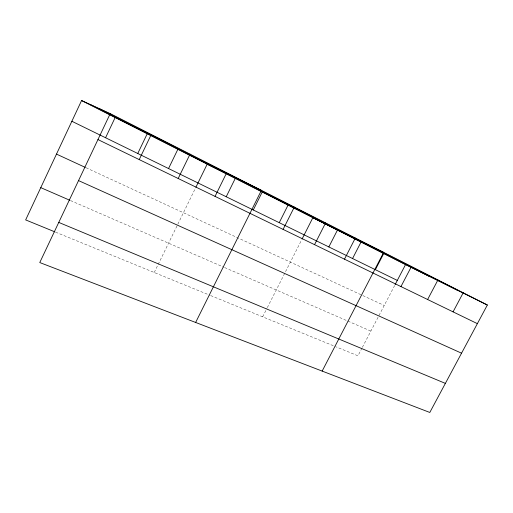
<?xml version="1.0" encoding="UTF-8"?>
<svg xmlns="http://www.w3.org/2000/svg" width="513" height="513" viewBox="0 0 513 513"><rect width="100%" height="100%" fill="white"/><g stroke="black" fill="none" stroke-linecap="round" stroke-linejoin="round"><path stroke-width="0.38" stroke-dasharray="2.56 1.92" d="M154.221 272.486L195.575 187.912M262.669 316.835L266.959 308.351M267.318 307.646L301.695 239.757M362.018 348.038L357.959 355.804L336.22 346.91M362.383 347.333L394.76 285.279M55.596 232.158L209.926 295.27M210.651 295.565L335.496 346.615M70.544 200.577L223.886 267.222M224.611 267.536L370.854 331.09M86.069 167.764L362.114 295.244M362.832 295.571L384.231 305.459"/><path stroke-width="0.77" d="M110.224 113.629L39.77 262.553L429.804 412.458L487.35 305.017L110.224 113.629L81.58 100.542L25.65 219.91L54.865 231.857M105.575 137.747L115.149 117.548M137.766 153.49L147.212 133.784M139.222 159.594L151.271 134.464M168.546 168.546L177.857 149.309M178.191 178.498L190.034 154.137M195.921 187.2L207.188 164.16L261.399 190.355L195.645 322.459M215.05 196.383L226.688 172.734M226.22 196.748L235.281 178.389M253.275 209.977L262.214 192.029M279.239 222.674L288.049 205.117M283.093 229.394L294.327 207.06M302.048 239.058L312.866 217.692L383.66 252.396L322.164 371.085M314.552 244.663L325.601 222.931M328.852 246.933L337.426 230.125M344.48 259.18L355.342 238.026M352.559 258.533L361.024 242.078M375.362 269.684L383.711 253.569M395.125 284.587L405.539 264.625L487.35 305.017M400.954 286.581L411.452 266.504M427.618 299.515L437.942 279.944M453.062 311.859L463.213 292.769M58.764 222.411L445.374 383.391M40.771 187.643L69.813 200.262M78.54 180.595L461.546 353.194M56.481 154.105L85.35 167.43M97.951 139.568L477.372 323.652M71.871 121.267L397.306 280.412M81.58 100.542L405.539 264.625M99.285 108.634L457.16 290.114M89.653 104.229L429.528 276.469"/></g></svg>
